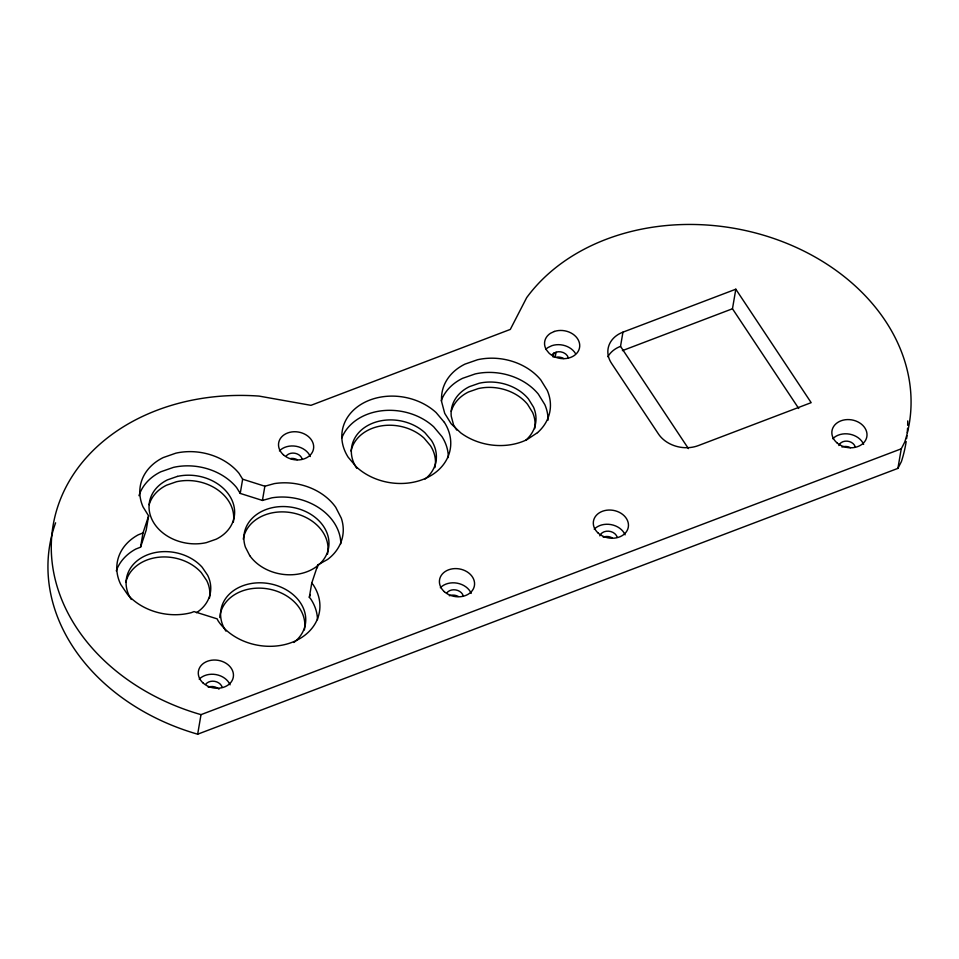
<?xml version="1.0" encoding="UTF-8"?>
<svg xmlns="http://www.w3.org/2000/svg" width="959" height="959" viewBox="0 0 959 959"><rect width="100%" height="100%" fill="white"/><g stroke="black" fill="none" stroke-linecap="round" stroke-linejoin="round"><path stroke-width="1.44" d="M116.279 570.869A54.351 43.011 9.7 0 1 135.758 549.063L140.565 547.181L142.987 532.964L148.621 515.894L142.999 506.808A54.747 43.311 9.7 0 1 163.222 457.575L175.869 453.163A54.747 43.311 9.7 0 1 239.007 473.302L242.651 479.2L264.864 486.225L274.37 483.6A54.699 43.287 9.7 0 1 335.77 507.359L341.296 518.172A54.699 43.287 9.7 0 1 327.618 559.433L317.825 564.911L311.747 583.096L309.325 597.313L310.692 598.872A54.615 43.215 9.7 0 1 317.489 619.706M148.621 515.894L146.2 530.111L140.565 547.181M55.598 522.811A206.389 163.294 9.7 0 0 73.675 647.96L74.191 648.74A206.389 163.294 9.7 0 0 197.674 734.198L201.006 714.647L901.256 448.824L904.745 442.051A206.389 163.294 9.7 0 0 781.885 241.428A206.389 163.294 9.7 0 0 526.683 297.638L510.308 329.416L310.956 405.333L259.074 396.091A206.389 163.294 9.7 0 0 77.008 628.409L77.535 629.2A206.389 163.294 9.7 0 0 201.006 714.647M340.829 543.765A54.699 43.287 9.7 0 0 271.936 497.817L262.43 500.442L240.23 493.417L242.651 479.2M262.43 500.442L264.864 486.225M317.345 567.764L317.825 564.911M553.187 357.132L553.87 353.128L557.958 351.761A8.859 7.013 9.7 0 1 568.351 357.923M555.165 357.407L556.076 352.073M607.85 356.736A29.489 23.328 9.7 0 1 620.521 346.367L622.954 332.15L735.817 289.21L811.17 402.66L698.308 445.599A29.489 23.328 9.7 0 1 658.437 433.947L611.518 363.317A29.489 23.328 9.7 0 1 622.954 332.15M798.715 408.486L732.472 308.762L735.817 289.21M197.674 734.198L897.912 468.376L901.256 448.824M309.325 597.313L310.26 594.508M897.912 468.376L901.4 461.603A206.389 163.294 9.7 0 0 906.183 441.524M142.987 532.964L138.192 534.846A54.351 43.011 9.7 0 0 120.786 584.522L127.775 594.772A54.351 43.011 9.7 0 0 191.261 612.669L194.03 611.59L217.154 618.867L218.089 620.809A54.615 43.215 9.7 0 0 291.944 642.386A54.615 43.215 9.7 0 0 313.113 584.654L311.747 583.096M622.403 350.634L732.472 308.762M356.928 468.364L356.292 467.608A42.759 33.829 9.7 0 1 369.179 424.765A42.759 33.829 9.7 0 1 424.981 432.785L431.43 440.421A42.759 33.829 9.7 0 1 425.089 479.068M620.521 346.367L688.418 448.596M456.688 430.04L453.595 425.029L451.245 416.218A42.675 33.769 9.7 0 1 469.383 386.669L479.236 383.228A42.675 33.769 9.7 0 1 528.445 398.944L533.516 407.143A42.675 33.769 9.7 0 1 525.928 440.073M240.23 493.417L236.573 487.52A54.747 43.311 9.7 0 0 173.435 467.381L160.8 471.792A54.747 43.311 9.7 0 0 138.983 495.683M907.729 420.905A206.389 163.294 9.7 0 1 907.67 425.317M907.55 428.265A206.389 163.294 9.7 0 1 907.25 432.701M906.962 435.65A206.389 163.294 9.7 0 1 906.603 438.587M243.274 539.174A42.783 33.841 9.7 0 1 291.668 512.729A42.783 33.841 9.7 0 1 327.463 554.302M149.172 504.686A43.023 34.044 9.7 0 1 166.53 485.206L176.456 481.742A43.023 34.044 9.7 0 1 233.325 522.152M125.857 582.221A42.568 33.673 9.7 0 1 157.684 557.347A42.568 33.673 9.7 0 1 201.246 572.559L206.724 580.579A42.568 33.673 9.7 0 1 209.458 598.14M219.767 617.548A42.807 33.865 9.7 0 1 266.71 588.694A42.807 33.865 9.7 0 1 304.375 629.955M351.006 451.09A42.759 33.829 9.7 0 1 380.711 426A42.759 33.829 9.7 0 1 424.07 438.119L430.507 445.755A42.759 33.829 9.7 0 1 434.895 467.62M451.245 411.315A42.675 33.769 9.7 0 1 468.471 391.991L478.325 388.563A42.675 33.769 9.7 0 1 527.534 404.278L532.605 412.478A42.675 33.769 9.7 0 1 534.702 428.673M557.047 357.096A8.859 7.013 9.7 0 1 563.664 358.546M841.978 447.062A8.511 6.725 9.7 0 1 850.441 447.709M603.187 537.124A9.051 7.157 9.7 0 1 612.178 537.819M449.315 595.743A8.967 7.097 9.7 0 1 458.234 596.426M208.187 687.147A9.003 7.121 9.7 0 1 218.976 689.113M290.637 458.51A8.739 6.917 9.7 0 1 297.23 459.709M225.928 631.118A42.807 33.865 9.7 0 1 238.935 587.435A42.807 33.865 9.7 0 1 295.588 596.906A42.807 33.865 9.7 0 1 293.862 642.482M341.776 437.987A54.759 43.323 9.7 0 1 433.72 426.827L441.967 436.609A54.759 43.323 9.7 0 1 448.332 457.563M441.176 400.862A54.747 43.323 9.7 0 1 462.538 378.337L475.184 373.938A54.747 43.323 9.7 0 1 538.323 394.101L544.82 404.614A54.747 43.323 9.7 0 1 548.009 420.198M196.451 612.705A42.568 33.673 9.7 0 0 207.635 575.256L202.157 567.225A42.568 33.673 9.7 0 0 145.444 555.693A42.568 33.673 9.7 0 0 131.251 599.447M279.417 450.898A17.694 14.001 9.7 0 1 296.259 446.307A17.694 14.001 9.7 0 1 310.296 456.532M286.202 456.004A8.739 6.917 9.7 0 1 294.94 453.259A8.739 6.917 9.7 0 1 302.097 458.905M199.208 679.188A17.694 14.001 9.7 0 1 216.051 674.597A17.694 14.001 9.7 0 1 230.088 684.822M205.765 684.187A9.003 7.121 9.7 0 1 214.768 681.358A9.003 7.121 9.7 0 1 222.128 687.171M832.76 438.743A17.694 14.001 9.7 0 1 849.602 434.151A17.694 14.001 9.7 0 1 863.639 444.365M838.861 445.527A8.511 6.725 9.7 0 1 847.145 441.14A8.511 6.725 9.7 0 1 855.2 446.774M594.22 529.2A17.694 14.001 9.7 0 1 611.063 524.609A17.694 14.001 9.7 0 1 625.1 534.834M599.807 535.829A9.051 7.157 9.7 0 1 608.617 531.178A9.051 7.157 9.7 0 1 617.188 537.172M440.313 587.759A17.694 14.001 9.7 0 1 457.155 583.168A17.694 14.001 9.7 0 1 471.193 593.381M446.918 592.77A8.967 7.097 9.7 0 1 455.873 589.953A8.967 7.097 9.7 0 1 463.209 595.731M545.947 349.148A17.694 14.001 9.7 0 1 548.057 347.506L551.869 345.684A17.694 14.001 9.7 0 1 575.46 353.499M552.36 354.422A8.859 7.013 9.7 0 1 553.87 353.128M537.519 432.641L526.994 439.618A54.747 43.323 9.7 0 1 460.764 432.881L451.221 423.866L444.712 413.341L441.703 402.037A54.747 43.323 9.7 0 1 464.971 364.12L477.618 359.721A54.747 43.323 9.7 0 1 540.756 379.884L547.253 390.397A54.747 43.323 9.7 0 1 537.519 432.641M554.302 331.466L550.49 333.276A17.694 14.001 9.7 0 0 546.378 349.843L548.944 353.044A17.694 14.001 9.7 0 0 572.583 356.544A17.694 14.001 9.7 0 0 577.15 338.167A17.694 14.001 9.7 0 0 554.302 331.466M177.367 476.407L167.441 479.872A43.023 34.044 9.7 0 0 153.776 522.811A43.023 34.044 9.7 0 0 206.281 542.65L216.219 539.186A43.023 34.044 9.7 0 0 229.884 496.247A43.023 34.044 9.7 0 0 177.367 476.407M444.401 422.392L436.141 412.61A54.759 43.323 9.7 0 0 364.684 402.336A54.759 43.323 9.7 0 0 348.177 457.215L356.436 466.985A54.759 43.323 9.7 0 0 427.894 477.258A54.759 43.323 9.7 0 0 444.401 422.392M249.736 555.609L245.408 547.157A42.783 33.841 9.7 0 1 293.49 507.563A42.783 33.841 9.7 0 1 321.457 562.178A42.783 33.841 9.7 0 1 249.736 555.609M283.432 454.818A17.694 14.001 9.7 0 0 313.006 450.778A17.694 14.001 9.7 0 0 291.836 431.922A17.694 14.001 9.7 0 0 283.432 454.818M203.212 683.12A17.694 14.001 9.7 0 0 232.785 679.08A17.694 14.001 9.7 0 0 211.615 660.212A17.694 14.001 9.7 0 0 203.212 683.12M836.763 442.662A17.694 14.001 9.7 0 0 866.337 438.623A17.694 14.001 9.7 0 0 845.167 419.766A17.694 14.001 9.7 0 0 836.763 442.662M598.224 533.12A17.694 14.001 9.7 0 0 627.797 529.08A17.694 14.001 9.7 0 0 606.627 510.224A17.694 14.001 9.7 0 0 598.224 533.12M444.329 591.679A17.694 14.001 9.7 0 0 473.902 587.639A17.694 14.001 9.7 0 0 452.732 568.783A17.694 14.001 9.7 0 0 444.329 591.679"/></g></svg>
